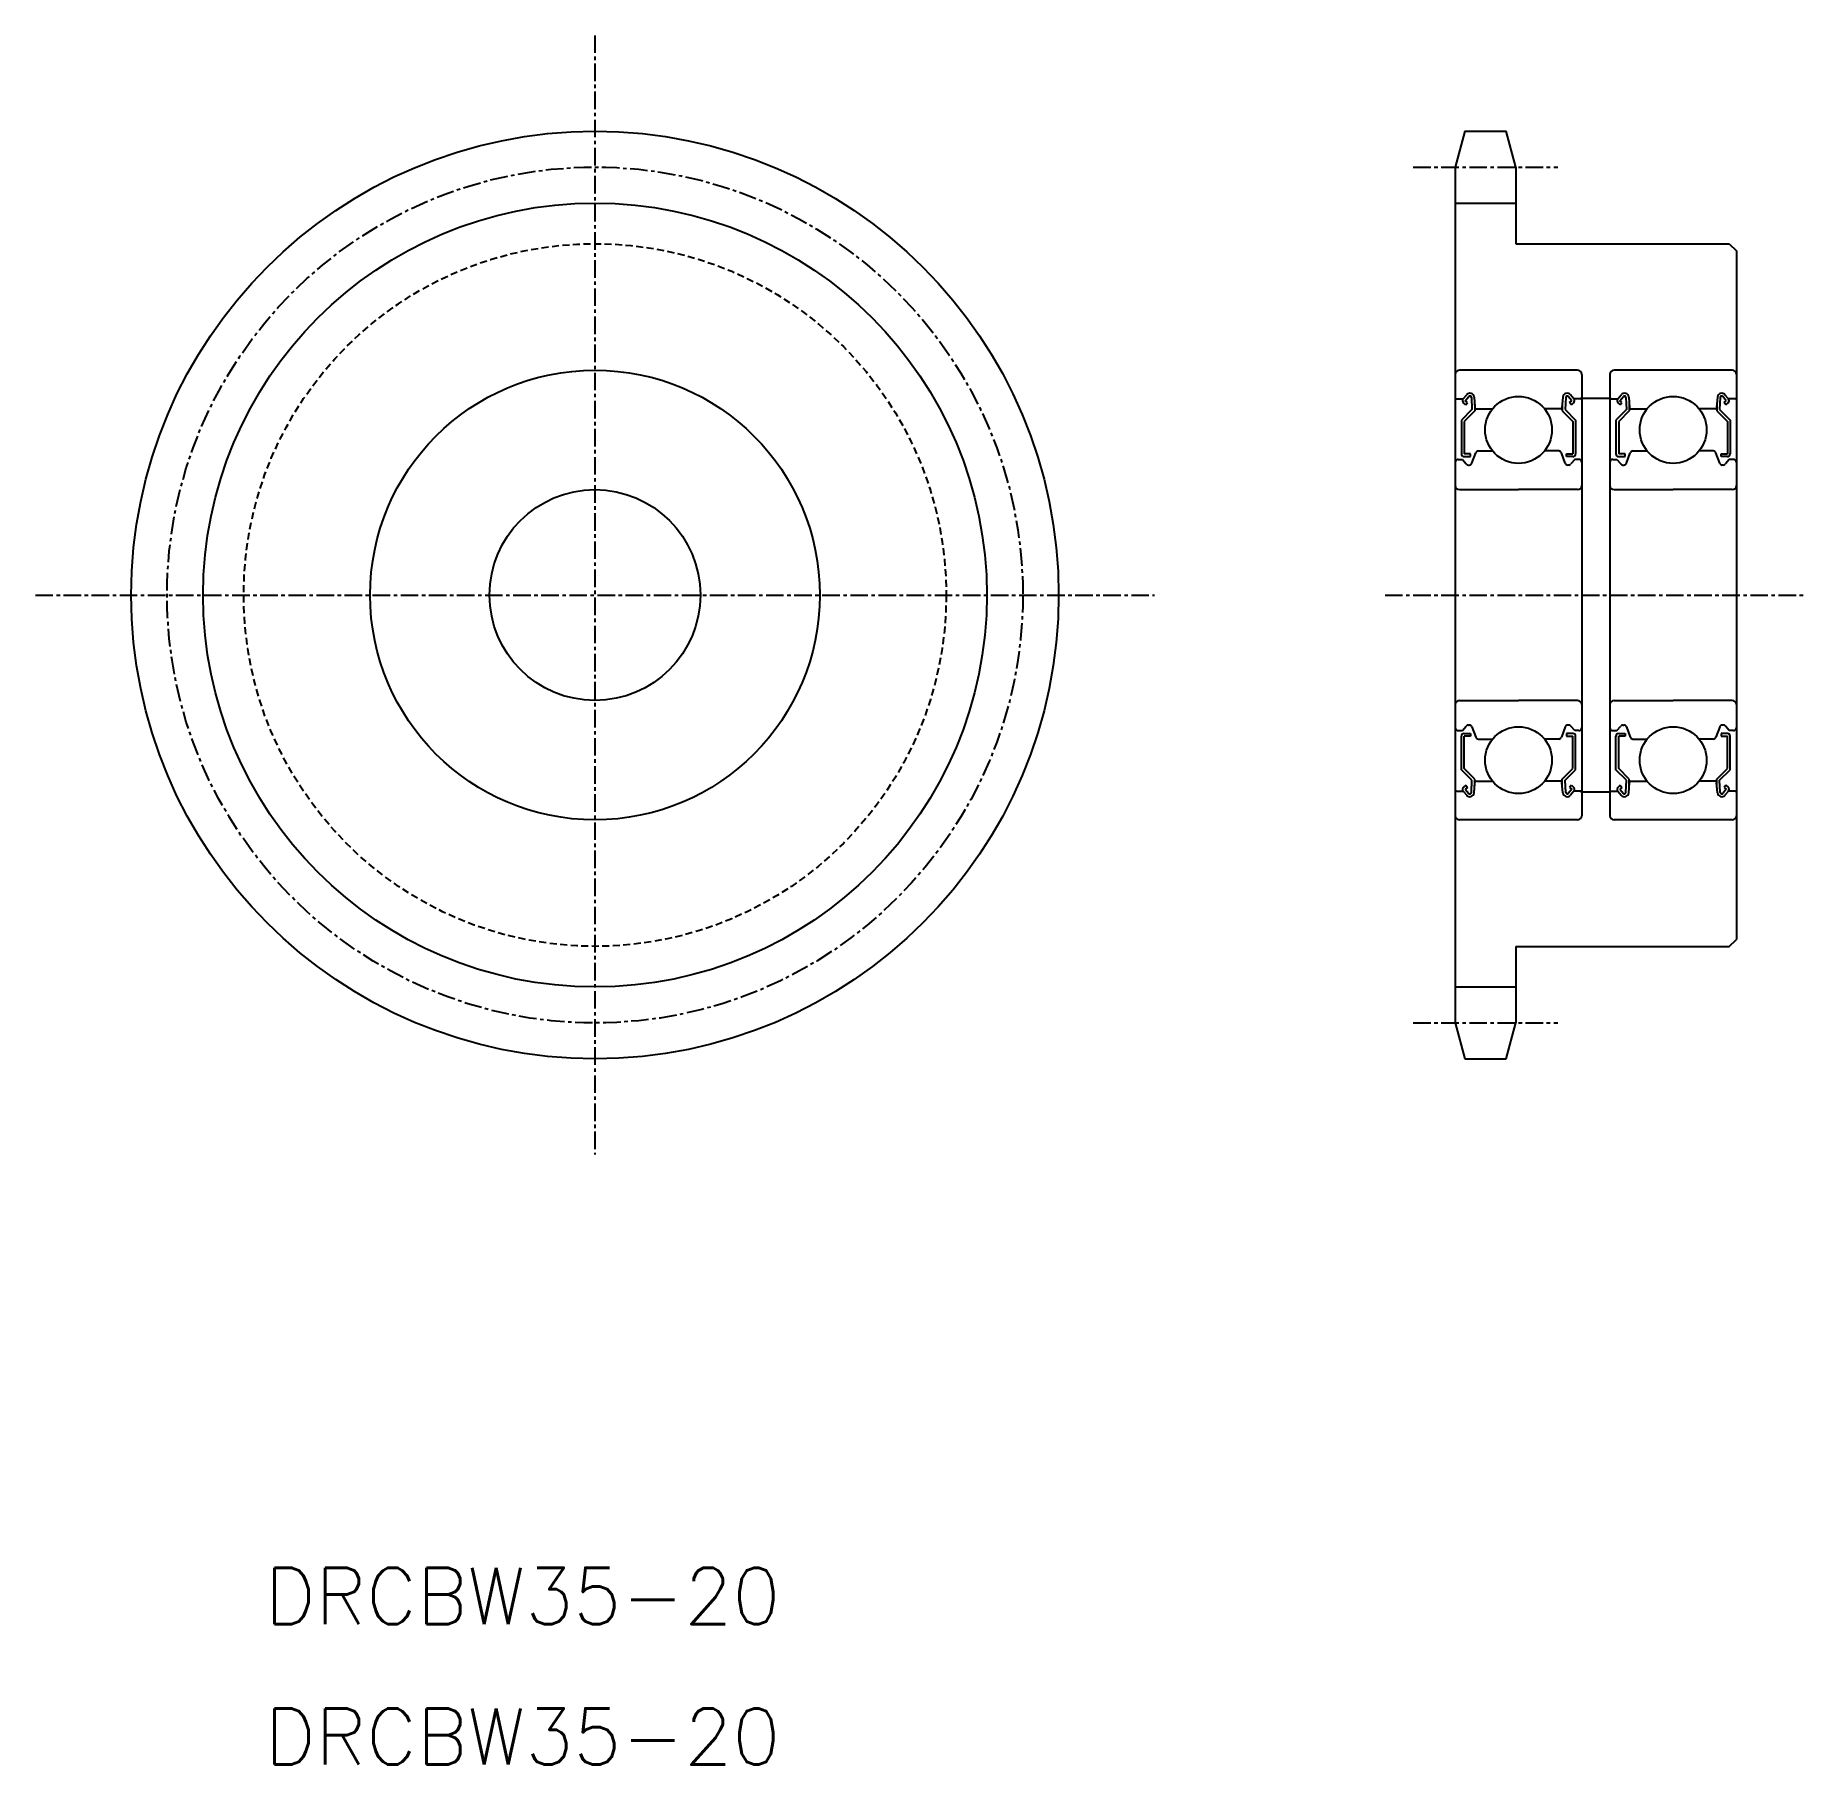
# Model space of a CAD drawing. Extents: x 0 to 126, y 0 to 123.
import ezdxf

# ---------------------------------------------------------------- set-up
doc = ezdxf.new("R2010")
doc.units = 0
doc.linetypes.add('CENTER', pattern=[2, 1.25, -0.25, 0.25, -0.25])
doc.linetypes.add('DASHED', pattern=[0.75, 0.5, -0.25])
doc.layers.get('0').update_dxf_attribs({"linetype": 'CONTINUOUS'})
doc.layers.add('CENTER', color=1, linetype='CENTER')
doc.styles.get("Standard").update_dxf_attribs({"font": 'txt', "bigfont": 'BIGFONT'})

msp = doc.modelspace()

# ---------------------------------------------------------------- linework, layer by layer
at = {"color": 7, "linetype": 'CONTINUOUS'}
for p, q in [((101.73, 116.22), (101.05, 113.67)), ((101.73, 116.22), (104.66, 116.22)), ((105.35, 113.67), (104.66, 116.22)), ((101.05, 113.67), (101.05, 52.78)), ((105.35, 113.67), (105.35, 108.22)), ((101.05, 111.11), (105.35, 111.11)), ((105.35, 108.22), (120.55, 108.22)), ((120.55, 108.22), (121.05, 107.72)), ((121.05, 107.72), (121.05, 58.72)), ((101.05, 98.92), (101.05, 67.52)), ((105.55, 99.22), (101.35, 99.22)), ((109.75, 99.22), (105.55, 99.22)), ((110.05, 98.92), (110.05, 67.52)), ((112.05, 98.92), (112.05, 67.52)), ((116.55, 99.22), (112.35, 99.22)), ((120.75, 99.22), (116.55, 99.22)), ((121.05, 98.92), (121.05, 67.52)), ((101.15, 97.17), (101.61, 97.17)), ((101.61, 97.17), (101.86, 97.47)), ((101.76, 97.05), (102.01, 97.34)), ((102.19, 97.28), (102.23, 96.41)), ((102.39, 97.3), (102.45, 96.57)), ((108.71, 97.3), (108.64, 96.57)), ((108.91, 97.28), (108.86, 96.41)), ((109.33, 97.05), (109.08, 97.34)), ((109.49, 97.17), (109.24, 97.47)), ((109.95, 97.17), (109.49, 97.17)), ((110.05, 97.22), (112.05, 97.22)), ((112.15, 97.17), (112.61, 97.17)), ((112.61, 97.17), (112.86, 97.47)), ((112.76, 97.05), (113.01, 97.34)), ((113.19, 97.28), (113.23, 96.41)), ((113.39, 97.3), (113.45, 96.57)), ((119.71, 97.3), (119.64, 96.57)), ((119.91, 97.28), (119.86, 96.41)), ((120.33, 97.05), (120.08, 97.34)), ((120.49, 97.17), (120.24, 97.47)), ((120.95, 97.17), (120.49, 97.17)), ((102.23, 96.41), (101.48, 95.66)), ((101.79, 96.76), (101.63, 96.89)), ((102.43, 96.32), (101.68, 95.57)), ((101.91, 96.92), (101.76, 97.05)), ((101.79, 96.76), (101.91, 96.92)), ((102.43, 96.79), (102.43, 96.32)), ((102.55, 96.47), (103.7, 96.47)), ((108.55, 96.47), (107.4, 96.47)), ((108.66, 96.79), (108.66, 96.32)), ((108.66, 96.32), (109.41, 95.57)), ((108.86, 96.41), (109.61, 95.66)), ((109.18, 96.92), (109.33, 97.05)), ((109.31, 96.76), (109.18, 96.92)), ((109.31, 96.76), (109.46, 96.89)), ((113.23, 96.41), (112.48, 95.66)), ((112.79, 96.76), (112.63, 96.89)), ((113.43, 96.32), (112.68, 95.57)), ((112.91, 96.92), (112.76, 97.05)), ((112.79, 96.76), (112.91, 96.92)), ((113.43, 96.79), (113.43, 96.32)), ((113.55, 96.47), (114.7, 96.47)), ((119.55, 96.47), (118.4, 96.47)), ((119.66, 96.79), (119.66, 96.32)), ((119.66, 96.32), (120.41, 95.57)), ((119.86, 96.41), (120.61, 95.66)), ((120.18, 96.92), (120.33, 97.05)), ((120.31, 96.76), (120.18, 96.92)), ((120.31, 96.76), (120.46, 96.89)), ((101.48, 95.66), (101.48, 93.27)), ((101.68, 95.57), (101.68, 93.27)), ((109.41, 95.57), (109.41, 93.27)), ((109.61, 95.66), (109.61, 93.27)), ((112.48, 95.66), (112.48, 93.27)), ((112.68, 95.57), (112.68, 93.27)), ((120.41, 95.57), (120.41, 93.27)), ((120.61, 95.66), (120.61, 93.27)), ((102.23, 92.61), (102.5, 93.34)), ((102.69, 93.47), (103.7, 93.47)), ((108.41, 93.47), (107.4, 93.47)), ((108.87, 92.61), (108.6, 93.34)), ((113.23, 92.61), (113.5, 93.34)), ((113.69, 93.47), (114.7, 93.47)), ((119.41, 93.47), (118.4, 93.47)), ((119.87, 92.61), (119.6, 93.34)), ((101.25, 92.87), (101.55, 92.87)), ((101.55, 92.87), (101.82, 92.55)), ((102.13, 93.27), (101.68, 93.27)), ((101.68, 93.07), (102.13, 93.07)), ((101.98, 92.47), (102.04, 92.47)), ((102.13, 93.07), (102.13, 93.27)), ((108.96, 93.27), (109.41, 93.27)), ((108.96, 93.07), (108.96, 93.27)), ((109.41, 93.07), (108.96, 93.07)), ((109.12, 92.47), (109.05, 92.47)), ((109.55, 92.87), (109.27, 92.55)), ((109.85, 92.87), (109.55, 92.87)), ((112.25, 92.87), (112.55, 92.87)), ((112.55, 92.87), (112.82, 92.55)), ((113.13, 93.27), (112.68, 93.27)), ((112.68, 93.07), (113.13, 93.07)), ((112.98, 92.47), (113.04, 92.47)), ((113.13, 93.07), (113.13, 93.27)), ((119.96, 93.27), (120.41, 93.27)), ((119.96, 93.07), (119.96, 93.27)), ((120.41, 93.07), (119.96, 93.07)), ((120.12, 92.47), (120.05, 92.47)), ((120.55, 92.87), (120.27, 92.55)), ((120.85, 92.87), (120.55, 92.87)), ((101.35, 90.72), (105.55, 90.72)), ((109.75, 90.72), (105.55, 90.72)), ((112.35, 90.72), (116.55, 90.72)), ((120.75, 90.72), (116.55, 90.72)), ((101.35, 75.72), (105.55, 75.72)), ((102.62, 75.72), (102.62, 75.72)), ((103.6, 75.72), (103.6, 75.72)), ((109.75, 75.72), (105.55, 75.72)), ((112.35, 75.72), (116.55, 75.72)), ((113.62, 75.72), (113.62, 75.72)), ((114.6, 75.72), (114.6, 75.72)), ((120.75, 75.72), (116.55, 75.72)), ((101.25, 73.57), (101.55, 73.57)), ((101.48, 70.79), (101.48, 73.17)), ((101.55, 73.57), (101.82, 73.9)), ((101.68, 73.37), (102.13, 73.37)), ((101.68, 70.87), (101.68, 73.17)), ((102.13, 73.17), (101.68, 73.17)), ((101.98, 73.97), (102.04, 73.97)), ((102.13, 73.37), (102.13, 73.17)), ((102.23, 73.84), (102.5, 73.11)), ((108.87, 73.84), (108.6, 73.11)), ((108.96, 73.37), (108.96, 73.17)), ((109.41, 73.37), (108.96, 73.37)), ((108.96, 73.17), (109.41, 73.17)), ((109.12, 73.97), (109.05, 73.97)), ((109.55, 73.57), (109.27, 73.9)), ((109.41, 70.87), (109.41, 73.17)), ((109.85, 73.57), (109.55, 73.57)), ((109.61, 70.79), (109.61, 73.17)), ((112.25, 73.57), (112.55, 73.57)), ((112.48, 70.79), (112.48, 73.17)), ((112.55, 73.57), (112.82, 73.9)), ((112.68, 73.37), (113.13, 73.37)), ((112.68, 70.87), (112.68, 73.17)), ((113.13, 73.17), (112.68, 73.17)), ((112.98, 73.97), (113.04, 73.97)), ((113.13, 73.37), (113.13, 73.17)), ((113.23, 73.84), (113.5, 73.11)), ((119.87, 73.84), (119.6, 73.11)), ((119.96, 73.37), (119.96, 73.17)), ((120.41, 73.37), (119.96, 73.37)), ((119.96, 73.17), (120.41, 73.17)), ((120.12, 73.97), (120.05, 73.97)), ((120.55, 73.57), (120.27, 73.9)), ((120.41, 70.87), (120.41, 73.17)), ((120.85, 73.57), (120.55, 73.57)), ((120.61, 70.79), (120.61, 73.17)), ((102.69, 72.97), (103.7, 72.97)), ((108.41, 72.97), (107.4, 72.97)), ((113.69, 72.97), (114.7, 72.97)), ((119.41, 72.97), (118.4, 72.97)), ((102.23, 70.04), (101.48, 70.79)), ((102.43, 70.12), (101.68, 70.87)), ((108.66, 70.12), (109.41, 70.87)), ((108.86, 70.04), (109.61, 70.79)), ((113.23, 70.04), (112.48, 70.79)), ((113.43, 70.12), (112.68, 70.87)), ((119.66, 70.12), (120.41, 70.87)), ((119.86, 70.04), (120.61, 70.79)), ((101.79, 69.68), (101.63, 69.56)), ((101.91, 69.53), (101.76, 69.4)), ((101.76, 69.4), (102.01, 69.1)), ((101.79, 69.68), (101.91, 69.53)), ((102.19, 69.16), (102.23, 70.04)), ((102.39, 69.14), (102.45, 69.88)), ((102.43, 69.65), (102.43, 70.12)), ((102.55, 69.97), (103.7, 69.97)), ((108.55, 69.97), (107.4, 69.97)), ((108.71, 69.14), (108.64, 69.88)), ((108.66, 69.65), (108.66, 70.12)), ((108.91, 69.16), (108.86, 70.04)), ((109.33, 69.4), (109.08, 69.1)), ((109.31, 69.68), (109.18, 69.53)), ((109.18, 69.53), (109.33, 69.4)), ((109.31, 69.68), (109.46, 69.56)), ((112.79, 69.68), (112.63, 69.56)), ((112.91, 69.53), (112.76, 69.4)), ((112.76, 69.4), (113.01, 69.1)), ((112.79, 69.68), (112.91, 69.53)), ((113.19, 69.16), (113.23, 70.04)), ((113.39, 69.14), (113.45, 69.88)), ((113.43, 69.65), (113.43, 70.12)), ((113.55, 69.97), (114.7, 69.97)), ((119.55, 69.97), (118.4, 69.97)), ((119.71, 69.14), (119.64, 69.88)), ((119.66, 69.65), (119.66, 70.12)), ((119.91, 69.16), (119.86, 70.04)), ((120.33, 69.4), (120.08, 69.1)), ((120.31, 69.68), (120.18, 69.53)), ((120.18, 69.53), (120.33, 69.4)), ((120.31, 69.68), (120.46, 69.56)), ((101.15, 69.27), (101.61, 69.27)), ((101.61, 69.27), (101.86, 68.98)), ((109.49, 69.27), (109.24, 68.98)), ((109.95, 69.27), (109.49, 69.27)), ((110.05, 69.22), (112.05, 69.22)), ((112.15, 69.27), (112.61, 69.27)), ((112.61, 69.27), (112.86, 68.98)), ((120.49, 69.27), (120.24, 68.98)), ((120.95, 69.27), (120.49, 69.27)), ((109.75, 67.22), (101.35, 67.22)), ((109.75, 67.22), (105.55, 67.22)), ((120.75, 67.22), (112.35, 67.22)), ((120.75, 67.22), (116.55, 67.22)), ((105.35, 58.22), (120.55, 58.22)), ((105.35, 58.22), (105.35, 52.78)), ((120.55, 58.22), (121.05, 58.72)), ((101.05, 55.33), (105.35, 55.33)), ((101.05, 52.78), (101.73, 50.22)), ((104.66, 50.22), (105.35, 52.78)), ((101.73, 50.22), (104.66, 50.22))]:
    msp.add_line(p, q, dxfattribs=at)
for centre, radius in [((39.82, 83.22), 33), ((39.82, 83.22), 16), ((105.55, 94.97), 2.38), ((116.55, 94.97), 2.38), ((39.82, 83.22), 7.5), ((105.55, 71.47), 2.38), ((116.55, 71.47), 2.38)]:
    msp.add_circle(centre, radius, dxfattribs=at)
at = {"color": 3, "linetype": 'CONTINUOUS'}
msp.add_circle((39.82, 83.22), 27.89, dxfattribs=at)
at = {"color": 3, "linetype": 'DASHED'}
msp.add_circle((39.82, 83.22), 25, dxfattribs=at)
at = {"color": 7, "linetype": 'CONTINUOUS'}
for centre, radius, start, end in [((101.35, 98.92), 0.3, 90, 180), ((109.75, 98.92), 0.3, 0, 90), ((112.35, 98.92), 0.3, 90, 180), ((120.75, 98.92), 0.3, 0, 90), ((101.15, 97.27), 0.1, 180, 270), ((101.76, 97.05), 0.2, 140.0002, 230.0848), ((102.09, 97.28), 0.3, 4.9968, 140.0002), ((102.09, 97.28), 0.1, 2.8198, 140.0033), ((109.01, 97.28), 0.3, 39.9998, 175.0032), ((109.01, 97.28), 0.1, 39.9967, 177.1802), ((109.33, 97.05), 0.2, 309.9152, 39.9998), ((109.95, 97.27), 0.1, 270, 0), ((112.15, 97.27), 0.1, 180, 270), ((112.76, 97.05), 0.2, 140.0002, 230.0848), ((113.09, 97.28), 0.3, 4.9968, 140.0002), ((113.09, 97.28), 0.1, 2.8198, 140.0033), ((120.01, 97.28), 0.3, 39.9998, 175.0032), ((120.01, 97.28), 0.1, 39.9967, 177.1802), ((120.33, 97.05), 0.2, 309.9152, 39.9998), ((120.95, 97.27), 0.1, 270, 0), ((102.55, 96.57), 0.1, 184.9968, 269.9995), ((108.55, 96.57), 0.1, 270.0005, 355.0032), ((113.55, 96.57), 0.1, 184.9968, 269.9995), ((119.55, 96.57), 0.1, 270.0005, 355.0032), ((102.69, 93.27), 0.2, 90, 159.9919), ((108.41, 93.27), 0.2, 20.0081, 90), ((113.69, 93.27), 0.2, 90, 159.9919), ((119.41, 93.27), 0.2, 20.0081, 90), ((101.25, 92.67), 0.2, 90, 180), ((101.68, 93.27), 0.2, 180, 270), ((101.98, 92.67), 0.2, 219.9962, 270), ((102.04, 92.67), 0.2, 270, 339.9919), ((109.05, 92.67), 0.2, 200.0081, 270), ((109.12, 92.67), 0.2, 270, 320.0038), ((109.41, 93.27), 0.2, 270, 0), ((109.85, 92.67), 0.2, 0, 90), ((112.25, 92.67), 0.2, 90, 180), ((112.68, 93.27), 0.2, 180, 270), ((112.98, 92.67), 0.2, 219.9962, 270), ((113.04, 92.67), 0.2, 270, 339.9919), ((120.05, 92.67), 0.2, 200.0081, 270), ((120.12, 92.67), 0.2, 270, 320.0038), ((120.41, 93.27), 0.2, 270, 0), ((120.85, 92.67), 0.2, 0, 90), ((101.35, 91.02), 0.3, 180, 270), ((109.75, 91.02), 0.3, 270, 0), ((112.35, 91.02), 0.3, 180, 270), ((120.75, 91.02), 0.3, 270, 0), ((101.35, 75.42), 0.3, 90, 180), ((109.75, 75.42), 0.3, 0, 90), ((112.35, 75.42), 0.3, 90, 180), ((120.75, 75.42), 0.3, 0, 90), ((101.25, 73.77), 0.2, 180, 270), ((101.68, 73.17), 0.2, 90, 180), ((101.98, 73.77), 0.2, 90, 140.0038), ((102.04, 73.77), 0.2, 20.0081, 90), ((109.05, 73.77), 0.2, 90, 159.9919), ((109.12, 73.77), 0.2, 39.9962, 90), ((109.41, 73.17), 0.2, 0, 90), ((109.85, 73.77), 0.2, 270, 0), ((112.25, 73.77), 0.2, 180, 270), ((112.68, 73.17), 0.2, 90, 180), ((112.98, 73.77), 0.2, 90, 140.0038), ((113.04, 73.77), 0.2, 20.0081, 90), ((120.05, 73.77), 0.2, 90, 159.9919), ((120.12, 73.77), 0.2, 39.9962, 90), ((120.41, 73.17), 0.2, 0, 90), ((120.85, 73.77), 0.2, 270, 0), ((102.69, 73.17), 0.2, 200.0081, 270), ((108.41, 73.17), 0.2, 270, 339.9919), ((113.69, 73.17), 0.2, 200.0081, 270), ((119.41, 73.17), 0.2, 270, 339.9919), ((101.76, 69.4), 0.2, 129.9152, 219.9998), ((102.55, 69.87), 0.1, 90.0005, 175.0032), ((108.55, 69.87), 0.1, 4.9968, 89.9995), ((109.33, 69.4), 0.2, 320.0002, 50.0848), ((112.76, 69.4), 0.2, 129.9152, 219.9998), ((113.55, 69.87), 0.1, 90.0005, 175.0032), ((119.55, 69.87), 0.1, 4.9968, 89.9995), ((120.33, 69.4), 0.2, 320.0002, 50.0848), ((101.15, 69.17), 0.1, 90, 180), ((102.09, 69.17), 0.3, 219.9998, 355.0032), ((102.09, 69.17), 0.1, 219.9967, 357.1802), ((109.01, 69.17), 0.3, 184.9968, 320.0002), ((109.01, 69.17), 0.1, 182.8198, 320.0033), ((109.95, 69.17), 0.1, 0, 90), ((112.15, 69.17), 0.1, 90, 180), ((113.09, 69.17), 0.3, 219.9998, 355.0032), ((113.09, 69.17), 0.1, 219.9967, 357.1802), ((120.01, 69.17), 0.3, 184.9968, 320.0002), ((120.01, 69.17), 0.1, 182.8198, 320.0033), ((120.95, 69.17), 0.1, 0, 90), ((101.35, 67.52), 0.3, 180, 270), ((109.75, 67.52), 0.3, 270, 0), ((112.35, 67.52), 0.3, 180, 270), ((120.75, 67.52), 0.3, 270, 0)]:
    msp.add_arc(centre, radius, start, end, dxfattribs=at)
at = {"layer": 'CENTER', "color": 1, "linetype": 'CENTER'}
for p, q in [((39.82, 123.04), (39.82, 43.41)), ((98.05, 113.67), (108.35, 113.67)), ((0, 83.22), (79.63, 83.22)), ((96.05, 83.22), (126.05, 83.22)), ((98.05, 52.78), (108.35, 52.78))]:
    msp.add_line(p, q, dxfattribs=at)
msp.add_circle((39.82, 83.22), 30.45, dxfattribs=at)

# ---------------------------------------------------------------- texts
at = {"color": 7, "linetype": 'CONTINUOUS'}
for p in [(16.34, 10), (16.34, 0)]:
    msp.add_text('DRCBW35-20', height=4, dxfattribs=at).set_placement(p)

doc.saveas('drawing.dxf')
